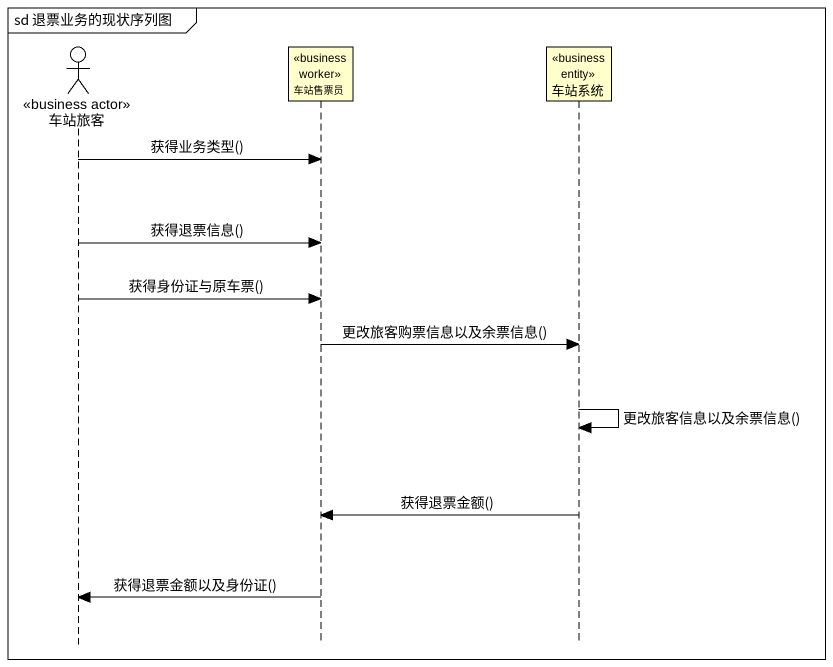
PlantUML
@startuml
mainframe sd 退票业务的现状序列图
hide footbox
actor 车站旅客 <<business actor>>
participant 车站售票员 <<business worker>>
participant 车站系统 <<business entity>>

车站旅客 -> 车站售票员 : 获得业务类型()
车站旅客 -> 车站售票员 : 获得退票信息()
车站旅客 -> 车站售票员 : 获得身份证与原车票()
车站售票员 -> 车站系统 : 更改旅客购票信息以及余票信息()
车站系统 -> 车站系统 : 更改旅客信息以及余票信息()
车站系统 -> 车站售票员 : 获得退票金额()
车站售票员 -> 车站旅客 : 获得退票金额以及身份证()
@enduml
